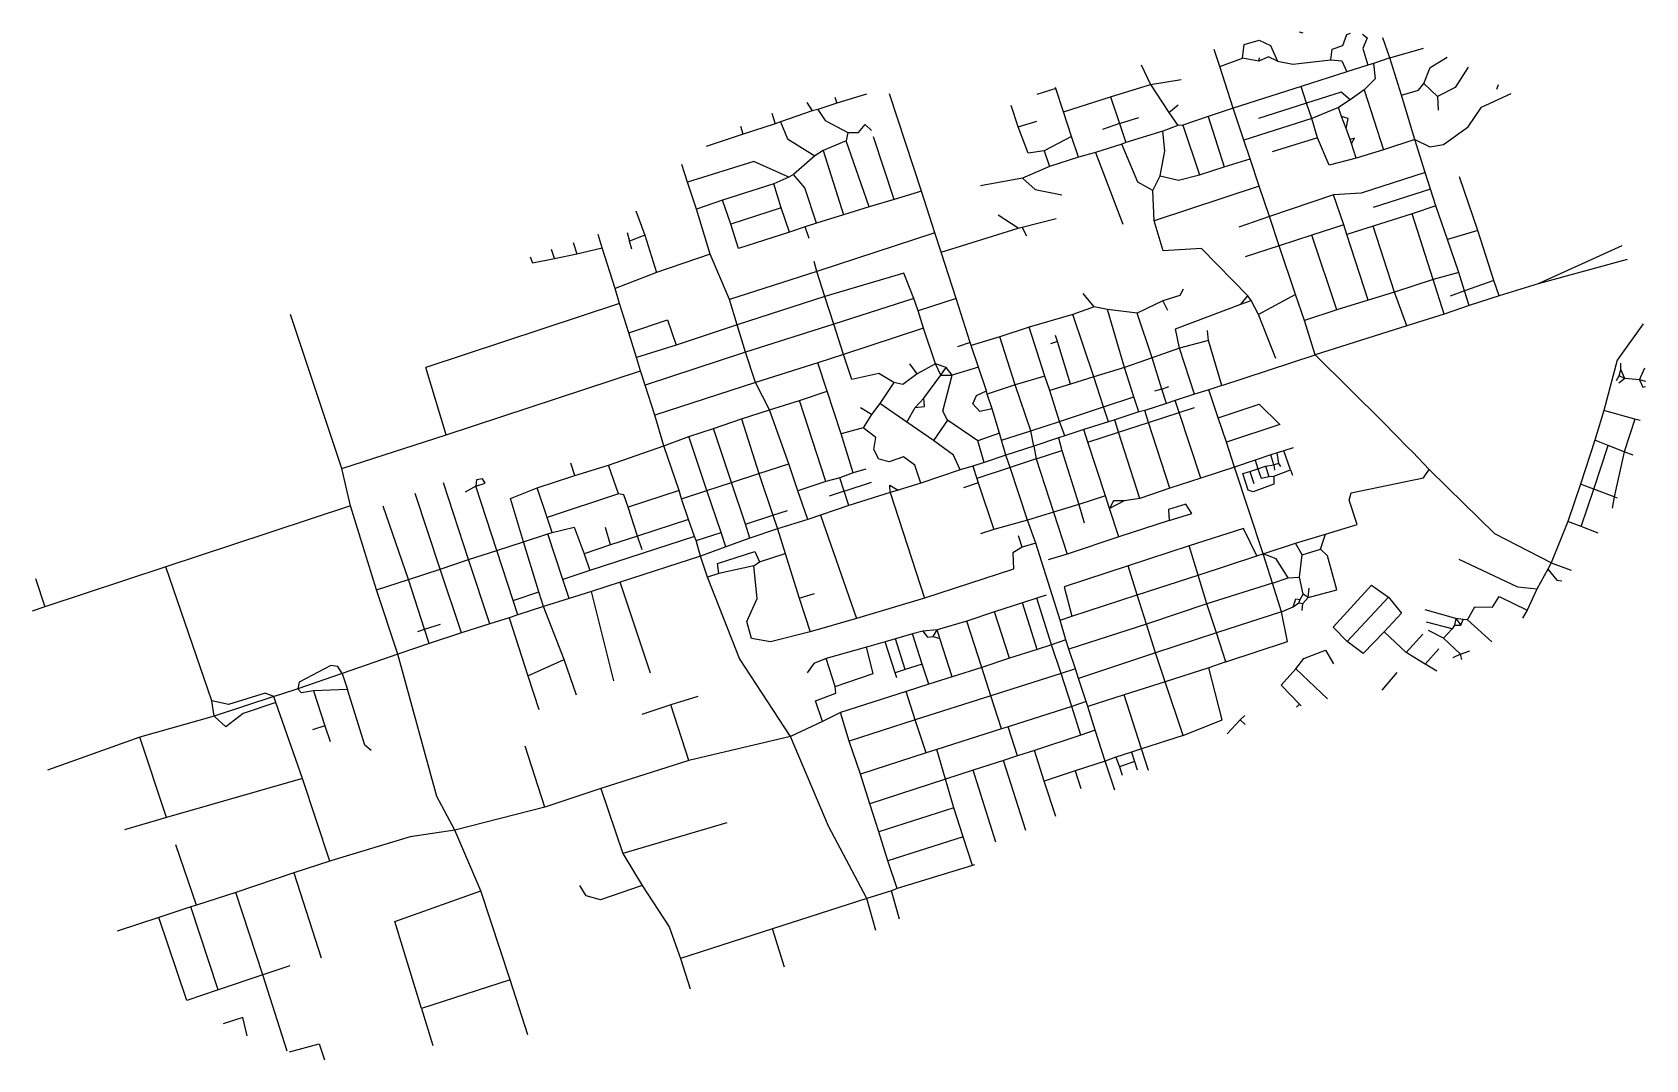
# Model space of a CAD drawing. Header units: metres. Extents: x 617703 to 622838, y 4829538 to 4832807.
import ezdxf

# ---------------------------------------------------------------- set-up
doc = ezdxf.new("R2010")
doc.units = ezdxf.units.M

msp = doc.modelspace()

# ---------------------------------------------------------------- linework, layer by layer
at = {"layer": 'ROADS'}
for points in [[(621748, 4832804.6), (621736.3, 4832807.3)], [(621554, 4832724.6), (621559.7, 4832768), (621607.6, 4832782.7), (621643.7, 4832765.2), (621665.6, 4832715.5)], [(621835.6, 4832720.1), (621839.8, 4832753.5), (621873.7, 4832765.5), (621886.4, 4832799.8), (621897.7, 4832804.3)], [(621936.8, 4832800.9), (621950.7, 4832789.5), (621936.9, 4832755.2), (621953.1, 4832702.3)], [(622022.9, 4832725.5), (622001.6, 4832790)], [(622022.9, 4832725.5), (622130.7, 4832756.9)], [(621482.4, 4832698.3), (621464.6, 4832752.8)], [(621482.4, 4832698.3), (621554, 4832724.6)], [(621606.6, 4832715.9), (621554, 4832724.6)], [(621665.6, 4832715.5), (621637.3, 4832729.4), (621606.6, 4832715.9)], [(621606.6, 4832715.9), (621609, 4832725.7)], [(621665.6, 4832715.5), (621714.7, 4832705.8), (621835.6, 4832720.1)], [(621835.6, 4832720.1), (621870.2, 4832716.4), (621886.7, 4832681.3)], [(621971.6, 4832708.2), (621976.2, 4832659.2), (621941.8, 4832624.2)], [(621971.6, 4832708.2), (621953.1, 4832702.3)], [(622022.9, 4832725.5), (621971.6, 4832708.2)], [(622060, 4832606.8), (622022.9, 4832725.5)], [(622131.2, 4832644.5), (622151.5, 4832695.4), (622205.9, 4832727.9)], [(621232.5, 4832703.8), (621261.5, 4832641.2)], [(621261.5, 4832641.2), (621359.1, 4832656.6)], [(621524.5, 4832565.6), (621482.4, 4832698.3)], [(621886.7, 4832681.3), (621741.7, 4832634.5)], [(621953.1, 4832702.3), (621886.7, 4832681.3)], [(622272.8, 4832696.3), (622231.2, 4832632), (622174.9, 4832603.3)], [(620358.1, 4832610.4), (620263.4, 4832581.6)], [(620532.6, 4832302.2), (620430.9, 4832611.6)], [(620960.1, 4832628.5), (620900.5, 4832608.9)], [(620960.1, 4832628.5), (620959.2, 4832631.3)], [(620984.8, 4832553.9), (620960.1, 4832628.5)], [(621134, 4832601.5), (621261.5, 4832641.2)], [(621261.5, 4832641.2), (621320.4, 4832552.4)], [(621741.7, 4832634.5), (621524.5, 4832565.6)], [(621758.3, 4832581.8), (621741.7, 4832634.5)], [(621897.5, 4832592.3), (621868.8, 4832616.3), (621758.3, 4832581.8)], [(621941.8, 4832624.2), (621897.5, 4832592.3)], [(621941.8, 4832624.2), (622003.4, 4832433.5)], [(622060, 4832606.8), (622114.5, 4832623.2), (622131.2, 4832644.5)], [(622103.1, 4832465.7), (622060, 4832606.8)], [(622103.1, 4832465.7), (622151, 4832442.9), (622193.7, 4832450), (622272.6, 4832506.1), (622314.8, 4832568.5), (622409.8, 4832612.2)], [(622131.2, 4832644.5), (622174.9, 4832603.3)], [(622174.9, 4832603.3), (622177, 4832559.4)], [(622367.7, 4832640.3), (622362.9, 4832625.7)], [(620184.7, 4832557.4), (620084.8, 4832522.1)], [(620168.6, 4832583.7), (620184.7, 4832557.4)], [(620203.3, 4832561.8), (620184.7, 4832557.4)], [(620263.4, 4832581.6), (620203.3, 4832561.8)], [(620203.3, 4832561.8), (620226.3, 4832526.7), (620299.1, 4832488.5)], [(620257.7, 4832600.9), (620263.4, 4832581.6)], [(620841.1, 4832506.2), (620818.4, 4832574.6)], [(620984.8, 4832553.9), (621134, 4832601.5)], [(621010.2, 4832475.3), (620984.8, 4832553.9)], [(621134, 4832601.5), (621163.1, 4832516.5)], [(621320.4, 4832552.4), (621349.9, 4832576.4)], [(621320.4, 4832552.4), (621348.5, 4832510.4)], [(621524.5, 4832565.6), (621445.5, 4832539.6)], [(621558.6, 4832464.2), (621524.5, 4832565.6)], [(621758.3, 4832581.8), (621605.3, 4832532.5)], [(621774.7, 4832532.6), (621758.3, 4832581.8)], [(621860.3, 4832567.5), (621774.7, 4832532.6)], [(621897.5, 4832592.3), (621860.3, 4832567.5)], [(621869.9, 4832538.9), (621860.3, 4832567.5)], [(619965.1, 4832482.9), (619957.6, 4832507.6)], [(620067.1, 4832516.3), (619965.1, 4832482.9)], [(620056.8, 4832550), (620067.1, 4832516.3)], [(620084.8, 4832522.1), (620067.1, 4832516.3)], [(620084.8, 4832522.1), (620106.2, 4832468.4), (620193.2, 4832414.6)], [(620299.1, 4832488.5), (620333, 4832488.2), (620353.7, 4832513.4), (620373.9, 4832495.1)], [(620841.1, 4832506.2), (620900.4, 4832524.8)], [(620923.4, 4832430.4), (620872.9, 4832422.8), (620841.1, 4832506.2)], [(621163.1, 4832516.5), (621108.9, 4832497.6)], [(621163.1, 4832516.5), (621224.4, 4832536.6)], [(621163.1, 4832516.5), (621183.1, 4832456.9)], [(621348.5, 4832510.4), (621300.6, 4832492.5)], [(621364.7, 4832512.2), (621348.5, 4832510.4)], [(621445.5, 4832539.6), (621364.7, 4832512.2)], [(621364.7, 4832512.2), (621418, 4832353.6)], [(621445.5, 4832539.6), (621496.1, 4832379)], [(621774.7, 4832532.6), (621558.6, 4832464.2)], [(621793.5, 4832471.9), (621774.7, 4832532.6)], [(621884.2, 4832501.3), (621890.8, 4832533), (621869.9, 4832538.9)], [(621884.2, 4832501.3), (621869.9, 4832538.9)], [(621897.6, 4832466.1), (621884.2, 4832501.3)], [(619965.1, 4832482.9), (619847.5, 4832443.9)], [(620293.3, 4832462.2), (620219.6, 4832431.1)], [(620299.1, 4832488.5), (620293.3, 4832462.2)], [(620366.6, 4832252.1), (620293.3, 4832462.2)], [(620445.6, 4832275.5), (620380.1, 4832475)], [(621010.2, 4832475.3), (620923.4, 4832430.4)], [(621032.6, 4832409.5), (621010.2, 4832475.3)], [(621170, 4832451.2), (621087, 4832425.2)], [(621183.1, 4832456.9), (621170, 4832451.2)], [(621269.1, 4832303.6), (621221.8, 4832330.3), (621170, 4832451.2)], [(621300.6, 4832492.5), (621183.1, 4832456.9)], [(621292.2, 4832350.9), (621306.9, 4832429.6), (621300.6, 4832492.5)], [(621579, 4832405), (621558.6, 4832464.2)], [(621793.5, 4832471.9), (621648.9, 4832426.8)], [(621916.1, 4832407), (621829.8, 4832384.1), (621793.5, 4832471.9)], [(621901.5, 4832453.6), (621910.5, 4832470.1), (621897.6, 4832466.1)], [(621901.5, 4832453.6), (621897.6, 4832466.1)], [(621916.1, 4832407), (621901.5, 4832453.6)], [(622103.1, 4832465.7), (622003.4, 4832433.5)], [(622135.6, 4832360.6), (622103.1, 4832465.7)], [(620193.2, 4832414.6), (620126, 4832354.9)], [(620219.6, 4832431.1), (620193.2, 4832414.6)], [(620219.6, 4832431.1), (620284.6, 4832226.7)], [(620923.4, 4832430.4), (620940.7, 4832380)], [(621032.6, 4832409.5), (620940.7, 4832380)], [(621087, 4832425.2), (621032.6, 4832409.5)], [(621087, 4832425.2), (621173.5, 4832196.8)], [(621496.1, 4832379), (621579, 4832405)], [(621607.9, 4832317.1), (621579, 4832405)], [(622003.4, 4832433.5), (621916.1, 4832407)], [(619788.6, 4832330.2), (619770.2, 4832386.9)], [(620111.2, 4832346.6), (619999, 4832395.8), (619788.6, 4832330.2)], [(620111.2, 4832346.6), (620063.2, 4832325.3)], [(620126, 4832354.9), (620111.2, 4832346.6)], [(620198.6, 4832200.2), (620161.9, 4832312.4), (620126, 4832354.9)], [(620940.7, 4832380), (620854.8, 4832343.5)], [(621269.1, 4832303.6), (621292.2, 4832350.9)], [(621292.2, 4832350.9), (621351.1, 4832336.9), (621418, 4832353.6)], [(621418, 4832353.6), (621496.1, 4832379)], [(622135.6, 4832360.6), (621932.4, 4832295.4), (621844.5, 4832290.3)], [(622152.8, 4832308.4), (622135.6, 4832360.6)], [(622303.6, 4832176.7), (622244.6, 4832347.5)], [(619817, 4832244.9), (619788.6, 4832330.2)], [(620063.2, 4832325.3), (619899.8, 4832273.4)], [(620086.5, 4832248.7), (620063.2, 4832325.3)], [(620532.6, 4832302.2), (620445.6, 4832275.5)], [(620575.2, 4832168.6), (620532.6, 4832302.2)], [(620854.8, 4832343.5), (620720.9, 4832318.2)], [(620854.8, 4832343.5), (620894.2, 4832307), (620979.4, 4832290.4)], [(621273.9, 4832207), (621269.1, 4832303.6)], [(621607.9, 4832317.1), (621273.9, 4832207)], [(621640.1, 4832220.6), (621607.9, 4832317.1)], [(622152.8, 4832308.4), (621970.6, 4832249.6)], [(622170.2, 4832254.7), (622152.8, 4832308.4)], [(619899.8, 4832273.4), (619817, 4832244.9)], [(619860.9, 4832101.4), (619817, 4832244.9)], [(619926.6, 4832196.7), (619899.8, 4832273.4)], [(620086.5, 4832248.7), (619926.6, 4832196.7)], [(620112.8, 4832171), (620086.5, 4832248.7)], [(620366.6, 4832252.1), (620284.6, 4832226.7)], [(620445.6, 4832275.5), (620366.6, 4832252.1)], [(621844.5, 4832290.3), (621640.1, 4832220.6)], [(621876.5, 4832194.4), (621844.5, 4832290.3)], [(622170.2, 4832254.7), (622094.2, 4832229.9)], [(622207.2, 4832147.9), (622170.2, 4832254.7)], [(619624, 4832239.2), (619652.1, 4832161.5)], [(620112.8, 4832171), (619950.5, 4832119), (619926.6, 4832196.7)], [(620198.6, 4832200.2), (620162.9, 4832187.8)], [(620284.6, 4832226.7), (620198.6, 4832200.2)], [(620840.2, 4832183.7), (620777.1, 4832225.5)], [(620853.5, 4832187.4), (620961.6, 4832214.7)], [(621571.5, 4831968.9), (621424.1, 4832119.1), (621301.9, 4832111.5), (621273.9, 4832207)], [(621640.1, 4832220.6), (621542.7, 4832186.9)], [(621671.2, 4832127.2), (621640.1, 4832220.6)], [(621876.5, 4832194.4), (621775.6, 4832162.1)], [(621886.8, 4832164.1), (621876.5, 4832194.4)], [(622094.2, 4832229.9), (621970.2, 4832190.1)], [(622161, 4832020.1), (622094.2, 4832229.9)], [(619517.2, 4832121.7), (619504, 4832164.1)], [(619596.1, 4832169.9), (619604.3, 4832142.9)], [(619652.1, 4832161.5), (619604.3, 4832142.9)], [(619611.7, 4832117.4), (619604.3, 4832142.9)], [(619652.1, 4832161.5), (619689.9, 4832043)], [(620162.9, 4832187.8), (620112.8, 4832171)], [(620175.5, 4832151), (620162.9, 4832187.8)], [(620575.2, 4832168.6), (620200.1, 4832046.5)], [(620595.3, 4832107.5), (620575.2, 4832168.6)], [(620595.3, 4832107.5), (620840.2, 4832183.7)], [(620840.2, 4832183.7), (620853.5, 4832187.4)], [(620867.7, 4832158.7), (620853.5, 4832187.4)], [(621775.6, 4832162.1), (621671.2, 4832127.2)], [(621854.2, 4831923.5), (621775.6, 4832162.1)], [(621970.2, 4832190.1), (621886.8, 4832164.1)], [(621954.4, 4831954.8), (621886.8, 4832164.1)], [(622038.4, 4831980.3), (621970.2, 4832190.1)], [(622303.6, 4832176.7), (622207.2, 4832147.9)], [(622243.1, 4832043), (622207.2, 4832147.9)], [(622354.8, 4832017.2), (622303.6, 4832176.7)], [(619288.1, 4832093.2), (619295, 4832074.1), (619365.3, 4832087.1)], [(619365.3, 4832087.1), (619355.9, 4832116.2)], [(619365.3, 4832087.1), (619436.4, 4832102.4)], [(619424.4, 4832138.7), (619436.4, 4832102.4)], [(619436.4, 4832102.4), (619517.2, 4832121.7)], [(619557.9, 4831991.5), (619517.2, 4832121.7)], [(619860.9, 4832101.4), (619689.9, 4832043)], [(619922.5, 4831956.7), (619860.9, 4832101.4)], [(620643.2, 4831959.9), (620595.3, 4832107.5)], [(621671.2, 4832127.2), (621562.7, 4832092.4)], [(621722.8, 4831973.2), (621671.2, 4832127.2)], [(622761.9, 4832128.1), (622495.8, 4832007.1)], [(619689.9, 4832043), (619557.9, 4831991.5)], [(620200.1, 4832046.5), (619922.5, 4831956.7)], [(620200.1, 4832046.5), (620191.3, 4832077.9)], [(620224.9, 4831966.6), (620200.1, 4832046.5)], [(620508.1, 4831959.9), (620476.7, 4832040.6), (620224.9, 4831966.6)], [(622243.1, 4832043), (622161, 4832020.1)], [(622261, 4831984.6), (622243.1, 4832043)], [(622778.6, 4832083.8), (622495.8, 4832007.1)], [(619572, 4831943.8), (619557.9, 4831991.5)], [(621365.6, 4831990.2), (621355, 4831969.7), (621301.2, 4831952.8)], [(622161, 4832020.1), (622038.4, 4831980.3)], [(622196.2, 4831910.7), (622161, 4832020.1)], [(622354.8, 4832017.2), (622261, 4831984.6)], [(622370.8, 4831968.3), (622354.8, 4832017.2)], [(622495.8, 4832007.1), (622370.8, 4831968.3)], [(619572, 4831943.8), (618956.2, 4831740.9)], [(619601.2, 4831850.9), (619572, 4831943.8)], [(619946.1, 4831876.4), (619922.5, 4831956.7)], [(620224.9, 4831966.6), (619946.1, 4831876.4)], [(620254, 4831878), (620224.9, 4831966.6)], [(620508.1, 4831959.9), (620254, 4831878)], [(620522.5, 4831920.8), (620508.1, 4831959.9)], [(620643.2, 4831959.9), (620522.5, 4831920.8)], [(620687.8, 4831819.9), (620643.2, 4831959.9)], [(621083, 4831934), (621047.4, 4831976.3)], [(621301.2, 4831952.8), (621219.6, 4831913)], [(621301.2, 4831952.8), (621315.8, 4831923)], [(621354.2, 4831801.7), (621340.9, 4831864), (621549.7, 4831942.5)], [(621549.7, 4831942.5), (621571.5, 4831968.9)], [(621549.7, 4831942.5), (621582.3, 4831953.6)], [(621582.3, 4831953.6), (621571.5, 4831968.9)], [(621605.4, 4831909.5), (621582.3, 4831953.6)], [(621722.8, 4831973.2), (621605.4, 4831909.5)], [(621752.2, 4831889.6), (621722.8, 4831973.2)], [(621954.4, 4831954.8), (621854.2, 4831923.5)], [(622038.4, 4831980.3), (621954.4, 4831954.8)], [(622077.1, 4831873.5), (622038.4, 4831980.3)], [(622275.5, 4831937.6), (622196.2, 4831910.7)], [(622261, 4831984.6), (622215.4, 4831968)], [(622275.5, 4831937.6), (622261, 4831984.6)], [(622370.8, 4831968.3), (622275.5, 4831937.6)], [(618688.7, 4831418.7), (618525.1, 4831909)], [(619601.2, 4831850.9), (619724.7, 4831891.9), (619752.6, 4831811.7)], [(620539.7, 4831865.6), (620522.5, 4831920.8)], [(621014.3, 4831908.8), (620875.3, 4831868.8)], [(621083, 4831934), (621014.3, 4831908.8)], [(621081.4, 4831711), (621014.3, 4831908.8)], [(621125, 4831925.3), (621083, 4831934)], [(621219.6, 4831913), (621125, 4831925.3)], [(621178.7, 4831740.3), (621125, 4831925.3)], [(621267, 4831771.2), (621219.6, 4831913)], [(621660.4, 4831769), (621605.4, 4831909.5)], [(621854.2, 4831923.5), (621752.2, 4831889.6)], [(621786, 4831780.8), (621752.2, 4831889.6)], [(622196.2, 4831910.7), (622077.1, 4831873.5)], [(619626.3, 4831772.4), (619601.2, 4831850.9)], [(619946.1, 4831876.4), (619752.6, 4831811.7)], [(619973.2, 4831789.7), (619946.1, 4831876.4)], [(620254, 4831878), (619973.2, 4831789.7)], [(620284.9, 4831782), (620254, 4831878)], [(620539.7, 4831865.6), (620284.9, 4831782)], [(620577.2, 4831752.1), (620539.7, 4831865.6)], [(620782.7, 4831838.6), (620691.2, 4831810)], [(620875.3, 4831868.8), (620782.7, 4831838.6)], [(620831.6, 4831685.5), (620782.7, 4831838.6)], [(620925.8, 4831713.2), (620875.3, 4831868.8)], [(620965.6, 4831823.5), (620959.1, 4831842.8)], [(621446.8, 4831826.6), (621443.2, 4831857.9)], [(622077.1, 4831873.5), (621786, 4831780.8)], [(622829, 4831879.9), (622747.2, 4831763.7), (622704.6, 4831603.7)], [(619752.6, 4831811.7), (619626.3, 4831772.4)], [(619973.2, 4831789.7), (619653.8, 4831684.8)], [(620005.3, 4831692.6), (619973.2, 4831789.7)], [(620284.9, 4831782), (620202.7, 4831755.3)], [(620444.7, 4831692.5), (620397.7, 4831721.7), (620311.3, 4831702.8), (620284.9, 4831782)], [(620687.8, 4831819.9), (620647.5, 4831806.4)], [(620691.2, 4831810), (620687.8, 4831819.9)], [(620714.4, 4831741.4), (620691.2, 4831810)], [(620965.6, 4831823.5), (620943.1, 4831815.9)], [(621006.9, 4831687.8), (620965.6, 4831823.5)], [(621354.2, 4831801.7), (621267, 4831771.2)], [(621446.8, 4831826.6), (621354.2, 4831801.7)], [(621402.1, 4831655.9), (621354.2, 4831801.7)], [(621488.6, 4831682.9), (621446.8, 4831826.6)], [(621488.6, 4831682.9), (621786, 4831780.8)], [(622003.7, 4831565.2), (621786, 4831780.8)], [(619020.8, 4831526), (618956.2, 4831740.9)], [(619020.8, 4831526), (619638.4, 4831730.3)], [(619638.4, 4831730.3), (619626.3, 4831772.4)], [(619653.8, 4831684.8), (619638.4, 4831730.3)], [(620202.7, 4831755.3), (620005.3, 4831692.6)], [(620232.7, 4831665.5), (620202.7, 4831755.3)], [(620519.4, 4831720), (620495.8, 4831752.3)], [(620577.2, 4831752.1), (620519.4, 4831720)], [(620594.6, 4831716.4), (620577.2, 4831752.1)], [(620611.8, 4831740.8), (620577.2, 4831752.1)], [(620594.6, 4831716.4), (620611.8, 4831740.8)], [(620631, 4831716), (620611.8, 4831740.8)], [(620714.4, 4831741.4), (620631, 4831716)], [(620739.4, 4831665.8), (620714.4, 4831741.4)], [(621178.7, 4831740.3), (621081.4, 4831711)], [(621267, 4831771.2), (621178.7, 4831740.3)], [(621209, 4831646.9), (621178.7, 4831740.3)], [(621297.5, 4831671.9), (621267, 4831771.2)], [(622753.6, 4831714.5), (622758.2, 4831734)], [(622758.2, 4831734), (622758.3, 4831754.4)], [(622771.2, 4831705.2), (622758.2, 4831734)], [(622817.5, 4831701.6), (622834.4, 4831739.9)], [(619684.1, 4831588.8), (619653.8, 4831684.8)], [(620005.3, 4831692.6), (619684.1, 4831588.8)], [(620049.7, 4831605.8), (620005.3, 4831692.6)], [(620444.7, 4831692.5), (620400.8, 4831626.4)], [(620519.4, 4831720), (620474, 4831686.9), (620444.7, 4831692.5)], [(620540.8, 4831642.7), (620594.6, 4831716.4)], [(620594.6, 4831716.4), (620631, 4831716)], [(620615.6, 4831572.6), (620600.6, 4831602), (620631, 4831716)], [(620831.6, 4831685.5), (620742.2, 4831655.9)], [(620925.8, 4831713.2), (620831.6, 4831685.5)], [(620881.4, 4831538.5), (620831.6, 4831685.5)], [(620941.4, 4831667.5), (620925.8, 4831713.2)], [(621006.9, 4831687.8), (620941.4, 4831667.5)], [(621081.4, 4831711), (621006.9, 4831687.8)], [(621112.2, 4831615.4), (621081.4, 4831711)], [(621297.5, 4831671.9), (621320.4, 4831679.7)], [(621488.6, 4831682.9), (621447.5, 4831669.7)], [(622745, 4831699.1), (622753.6, 4831714.5)], [(622771.2, 4831705.2), (622752.4, 4831690.8)], [(622771.2, 4831705.2), (622753.6, 4831714.5)], [(622817.5, 4831701.6), (622771.2, 4831705.2)], [(622817.5, 4831701.6), (622828.1, 4831677.9), (622836.4, 4831679.7)], [(622837.7, 4831695.7), (622817.5, 4831701.6)], [(620049.7, 4831605.8), (620144.5, 4831635.6)], [(620144.5, 4831635.6), (620232.7, 4831665.5)], [(620228.9, 4831377.3), (620144.5, 4831635.6)], [(620277.7, 4831529.8), (620232.7, 4831665.5)], [(620400.8, 4831626.4), (620374.4, 4831590.5)], [(620486.2, 4831566.9), (620400.8, 4831626.4)], [(620513.2, 4831613), (620542.6, 4831616), (620540.8, 4831642.7)], [(620513.2, 4831613), (620540.8, 4831642.7)], [(620757.8, 4831608.6), (620718.5, 4831600.2), (620696.5, 4831625.1), (620707.7, 4831651.4), (620739.4, 4831665.8)], [(620742.2, 4831655.9), (620739.4, 4831665.8)], [(620757.8, 4831608.6), (620742.2, 4831655.9)], [(620972.5, 4831568.4), (620941.4, 4831667.5)], [(621112.2, 4831615.4), (621209, 4831646.9)], [(621224.6, 4831599.1), (621209, 4831646.9)], [(621297.5, 4831671.9), (621274.9, 4831665)], [(621312.3, 4831626), (621297.5, 4831671.9)], [(621340.6, 4831635), (621312.3, 4831626)], [(621402.1, 4831655.9), (621340.6, 4831635)], [(621353, 4831597.3), (621340.6, 4831635)], [(621447.5, 4831669.7), (621402.1, 4831655.9)], [(621477.4, 4831580.7), (621447.5, 4831669.7)], [(619713.6, 4831491.6), (619684.1, 4831588.8)], [(619870.6, 4831546.8), (619959.9, 4831577.6)], [(619959.9, 4831577.6), (620049.7, 4831605.8)], [(619959.9, 4831577.6), (620015.4, 4831402.7)], [(620111.3, 4831433.5), (620049.7, 4831605.8)], [(620374.4, 4831590.5), (620338.9, 4831612.5)], [(620374.4, 4831590.5), (620347.7, 4831548.7)], [(620486.2, 4831566.9), (620513.2, 4831613)], [(620780.9, 4831531.3), (620757.8, 4831608.6)], [(620972.5, 4831568.4), (621112.2, 4831615.4)], [(621127.7, 4831567.3), (621112.2, 4831615.4)], [(621224.6, 4831599.1), (621148, 4831573.7)], [(621243.3, 4831603.6), (621224.6, 4831599.1)], [(621312.3, 4831626), (621243.3, 4831603.6)], [(621255.6, 4831565.7), (621243.3, 4831603.6)], [(621255.6, 4831565.7), (621353, 4831597.3)], [(621353, 4831597.3), (621401.9, 4831612.9)], [(621421.9, 4831388.6), (621353, 4831597.3)], [(621477.4, 4831580.7), (621607.6, 4831623.3), (621672.8, 4831558.9), (621503.5, 4831502.8)], [(621503.5, 4831502.8), (621477.4, 4831580.7)], [(622704.6, 4831603.7), (622675.9, 4831508.9)], [(622802.9, 4831575.6), (622704.6, 4831603.7)], [(622802.9, 4831575.6), (622769, 4831471.9)], [(622819.8, 4831571.6), (622802.9, 4831575.6)], [(618688.7, 4831418.7), (619020.8, 4831526)], [(619792.4, 4831521.3), (619870.6, 4831546.8)], [(619928.7, 4831374.1), (619870.6, 4831546.8)], [(620347.7, 4831548.7), (620277.7, 4831529.8)], [(620315.3, 4831405.4), (620277.7, 4831529.8)], [(620531.2, 4831372.6), (620512.2, 4831429.3), (620476.1, 4831455.7), (620430.4, 4831439.9), (620397.5, 4831448.9), (620381.4, 4831479.1), (620387.2, 4831517.9), (620347.7, 4831548.7)], [(620571.1, 4831507.7), (620486.2, 4831566.9)], [(620615.6, 4831572.6), (620571.1, 4831507.7)], [(620712, 4831507.1), (620615.6, 4831572.6)], [(620780.9, 4831531.3), (620712, 4831507.1)], [(620787.6, 4831508.8), (620780.9, 4831531.3)], [(620787.6, 4831508.8), (620881.4, 4831538.5)], [(620881.4, 4831538.5), (620972.5, 4831568.4)], [(620890.7, 4831490.4), (620881.4, 4831538.5)], [(620988.7, 4831523.2), (620972.5, 4831568.4)], [(621049.7, 4831542.9), (620988.7, 4831523.2)], [(621127.7, 4831567.3), (621049.7, 4831542.9)], [(621062.7, 4831503.3), (621049.7, 4831542.9)], [(621062.7, 4831503.3), (621160.3, 4831534.5)], [(621148, 4831573.7), (621127.7, 4831567.3)], [(621160.3, 4831534.5), (621148, 4831573.7)], [(621160.3, 4831534.5), (621255.6, 4831565.7)], [(621228.2, 4831324), (621160.3, 4831534.5)], [(621323.7, 4831356.4), (621255.6, 4831565.7)], [(622043, 4831523.6), (622003.7, 4831565.2)], [(619536.7, 4831429.8), (619713.6, 4831491.6)], [(619713.6, 4831491.6), (619792.4, 4831521.3)], [(619761.4, 4831349.5), (619713.6, 4831491.6)], [(619850.2, 4831348.7), (619792.4, 4831521.3)], [(620656.1, 4831415), (620634.7, 4831461.2), (620571.1, 4831507.7)], [(620732.9, 4831438.1), (620712, 4831507.1)], [(620801.7, 4831461.4), (620787.6, 4831508.8)], [(620890.7, 4831490.4), (620801.7, 4831461.4)], [(620968.5, 4831516.9), (620890.7, 4831490.4)], [(620890.7, 4831490.4), (620897.8, 4831449.4)], [(620897.8, 4831449.4), (620979.9, 4831475.9)], [(620988.7, 4831523.2), (620968.5, 4831516.9)], [(620968.5, 4831516.9), (620979.9, 4831475.9)], [(620979.9, 4831475.9), (621033.5, 4831304.6)], [(621118.4, 4831332.2), (621062.7, 4831503.3)], [(621529.2, 4831423.5), (621503.5, 4831502.8)], [(621685.7, 4831475.7), (621664.4, 4831468.7)], [(621716, 4831485.3), (621685.7, 4831475.7)], [(621707.5, 4831414.8), (621685.7, 4831475.7)], [(622078.6, 4831487.7), (622043, 4831523.6)], [(622096.1, 4831470.6), (622078.6, 4831487.7)], [(622675.9, 4831508.9), (622629.7, 4831369)], [(622672.4, 4831353), (622718.6, 4831492)], [(622718.6, 4831492), (622675.9, 4831508.9)], [(622769, 4831471.9), (622718.6, 4831492)], [(619429.9, 4831397.2), (619416.9, 4831436.5)], [(619429.9, 4831397.2), (619536.7, 4831429.8)], [(619568.5, 4831338), (619536.7, 4831429.8)], [(620015.4, 4831402.7), (620111.3, 4831433.5)], [(620139.4, 4831347.8), (620111.3, 4831433.5)], [(620696, 4831426.4), (620656.1, 4831415)], [(620732.9, 4831438.1), (620696, 4831426.4)], [(620696, 4831426.4), (620709, 4831387.3)], [(620814.7, 4831422.4), (620709, 4831387.3)], [(620801.7, 4831461.4), (620732.9, 4831438.1)], [(620814.7, 4831422.4), (620801.7, 4831461.4)], [(620897.8, 4831449.4), (620814.7, 4831422.4)], [(620870.3, 4831255.1), (620814.7, 4831422.4)], [(620897.8, 4831449.4), (620953.2, 4831279.8)], [(621529.2, 4831423.5), (621421.9, 4831388.6)], [(621594.7, 4831445.8), (621529.2, 4831423.5)], [(621620.5, 4831147.5), (621529.2, 4831423.5)], [(621644.8, 4831462.3), (621594.7, 4831445.8)], [(621594.7, 4831445.8), (621602.9, 4831418)], [(621602.9, 4831418), (621627.7, 4831426)], [(621627.7, 4831426), (621653.9, 4831431.1)], [(621627.7, 4831426), (621638.7, 4831393.3)], [(621664.4, 4831468.7), (621644.8, 4831462.3)], [(621653.9, 4831431.1), (621644.8, 4831462.3)], [(621670, 4831434.5), (621653.9, 4831431.1)], [(621653.9, 4831431.1), (621656.6, 4831413.5)], [(621670, 4831434.5), (621664.4, 4831468.7)], [(621676, 4831425.6), (621670, 4831434.5)], [(622148.2, 4831415.5), (622096.1, 4831470.6)], [(622769, 4831471.9), (622737.3, 4831328.8)], [(622797.7, 4831461.2), (622769, 4831471.9)], [(618716.5, 4831300), (618688.7, 4831418.7)], [(619091.2, 4831129.1), (619011.7, 4831373)], [(619114.6, 4831362.6), (619144, 4831372.6), (619135.6, 4831386.7), (619117.2, 4831383.4), (619114.6, 4831362.6)], [(619310.3, 4831357.2), (619429.9, 4831397.2)], [(619850.2, 4831348.7), (619928.7, 4831374.1)], [(619928.7, 4831374.1), (620015.4, 4831402.7)], [(619972.5, 4831241.7), (619928.7, 4831374.1)], [(620015.4, 4831402.7), (620060.2, 4831270.3)], [(620228.9, 4831377.3), (620139.4, 4831347.8)], [(620273.4, 4831389.3), (620228.9, 4831377.3)], [(620315.3, 4831405.4), (620273.4, 4831389.3)], [(620287.1, 4831347.3), (620273.4, 4831389.3)], [(620287.1, 4831347.3), (620373.8, 4831375.6)], [(620355.9, 4831416.6), (620315.3, 4831405.4)], [(620531.2, 4831372.6), (620459.2, 4831350.6)], [(620656.1, 4831415), (620531.2, 4831372.6)], [(620713.7, 4831373.3), (620666.8, 4831357.9)], [(620709, 4831387.3), (620713.7, 4831373.3)], [(620713.7, 4831373.3), (620763, 4831224.6)], [(621421.9, 4831388.6), (621323.7, 4831356.4)], [(621654, 4831394.5), (621654.1, 4831369.3), (621588.2, 4831344.7), (621572.5, 4831349.7), (621555.6, 4831402.7), (621578.2, 4831410)], [(621578.2, 4831410), (621602.9, 4831418)], [(621578.2, 4831410), (621590.8, 4831370.9)], [(621602.9, 4831418), (621614.1, 4831388.5), (621638.7, 4831393.3)], [(621638.7, 4831393.3), (621654, 4831394.5)], [(621654, 4831394.5), (621707.5, 4831414.8)], [(621707.5, 4831414.8), (621713.5, 4831398.2)], [(621893.5, 4831318.1), (621900.2, 4831342), (622130.6, 4831389.1), (622148.2, 4831415.5)], [(622207.3, 4831358.4), (622148.2, 4831415.5)], [(619001.3, 4831099.2), (618921.5, 4831339.6)], [(619114.6, 4831362.6), (619080.9, 4831343.4)], [(619182.1, 4831158.3), (619114.6, 4831362.6)], [(619266.3, 4831186), (619224.8, 4831323.7), (619310.3, 4831357.2)], [(619342, 4831262.8), (619310.3, 4831357.2)], [(619568.5, 4831338), (619342, 4831262.8)], [(619599.3, 4831296.3), (619585.3, 4831335.8), (619568.5, 4831338)], [(619761.4, 4831349.5), (619599.3, 4831296.3)], [(619769.6, 4831322.6), (619761.4, 4831349.5)], [(619769.6, 4831322.6), (619850.2, 4831348.7)], [(619792, 4831257.3), (619769.6, 4831322.6)], [(619895, 4831215.7), (619850.2, 4831348.7)], [(620171, 4831256.4), (620139.4, 4831347.8)], [(620287.1, 4831347.3), (620239.4, 4831331.2)], [(620302.2, 4831301), (620287.1, 4831347.3)], [(620433.4, 4831342.3), (620302.2, 4831301)], [(620433.4, 4831342.3), (620432.5, 4831365.7), (620459.2, 4831350.6)], [(620459.2, 4831350.6), (620433.4, 4831342.3)], [(620433.4, 4831342.3), (620542.1, 4831006.2)], [(621118.4, 4831332.2), (621033.5, 4831304.6)], [(621130.8, 4831292.2), (621118.4, 4831332.2)], [(621228.2, 4831324), (621177.6, 4831316.1)], [(621323.7, 4831356.4), (621228.2, 4831324)], [(622536.7, 4831118.8), (622357.8, 4831211.1), (622207.3, 4831358.4)], [(622629.7, 4831369), (622589.4, 4831250.2)], [(622672.4, 4831353), (622629.7, 4831369)], [(622632.4, 4831234), (622672.4, 4831353)], [(622737.3, 4831328.8), (622672.4, 4831353)], [(622737.3, 4831328.8), (622731.2, 4831292.8)], [(622747.7, 4831324.5), (622737.3, 4831328.8)], [(618716.5, 4831300), (618336.9, 4831175.6)], [(618798.3, 4831032.7), (618716.5, 4831300)], [(618900.1, 4831065.9), (618819.8, 4831299)], [(619629.6, 4831204), (619599.3, 4831296.3)], [(619972.5, 4831241.7), (620060.2, 4831270.3)], [(620060.2, 4831270.3), (620107, 4831285.1)], [(620060.2, 4831270.3), (620074.9, 4831226.7)], [(620211.5, 4831270.3), (620171, 4831256.4)], [(620302.2, 4831301), (620211.5, 4831270.3)], [(620211.5, 4831270.3), (620326.6, 4830941.5)], [(620953.2, 4831279.8), (620870.3, 4831255.1)], [(621033.5, 4831304.6), (620953.2, 4831279.8)], [(620953.2, 4831279.8), (620996.2, 4831146.9)], [(621033.5, 4831304.6), (621050.2, 4831245.9)], [(621177.6, 4831316.1), (621144, 4831316.5), (621130.8, 4831292.2)], [(621177.6, 4831316.1), (621130.8, 4831292.2)], [(621160.6, 4831201.8), (621130.8, 4831292.2)], [(621321.3, 4831253.2), (621392.9, 4831276.4), (621374.7, 4831305.1), (621318.6, 4831288.5), (621321.3, 4831253.2)], [(621819.1, 4831210.6), (621918.9, 4831240.9), (621893.5, 4831318.1)], [(619357.8, 4831215.8), (619342, 4831262.8)], [(619344.4, 4831211.3), (619357.8, 4831215.8)], [(619357.8, 4831215.8), (619427.6, 4831232.2), (619459.3, 4831147.3)], [(619543.6, 4831176.2), (619527.6, 4831231.3)], [(619792, 4831257.3), (619629.6, 4831204)], [(619811.1, 4831203), (619792, 4831257.3)], [(619815.5, 4831189.8), (619895, 4831215.7)], [(619910.5, 4831169.6), (619895, 4831215.7)], [(619987.2, 4831197), (619972.5, 4831241.7)], [(620074.9, 4831226.7), (619987.2, 4831197)], [(620171, 4831256.4), (620074.9, 4831226.7)], [(620074.9, 4831226.7), (620099, 4831148.3)], [(620763, 4831224.6), (620720.6, 4831210.8)], [(620870.3, 4831255.1), (620763, 4831224.6)], [(620896.4, 4831182), (620870.3, 4831255.1)], [(621321.3, 4831253.2), (621160.6, 4831201.8)], [(621600.1, 4831141.4), (621557.3, 4831228.2), (621384.5, 4831172.5)], [(622589.4, 4831250.2), (622536.7, 4831118.8)], [(622632.4, 4831234), (622589.4, 4831250.2)], [(622686.8, 4831213.6), (622632.4, 4831234)], [(618336.9, 4831175.6), (618128.7, 4831105.7)], [(619182.1, 4831158.3), (619266.3, 4831186)], [(619266.3, 4831186), (619344.4, 4831211.3)], [(619315.7, 4831026.2), (619266.3, 4831186)], [(619392.2, 4831066), (619344.4, 4831211.3)], [(619543.6, 4831176.2), (619459.3, 4831147.3)], [(619811.1, 4831203), (619477.2, 4831094.3)], [(619629.6, 4831204), (619543.6, 4831176.2)], [(619643.6, 4831160.3), (619629.6, 4831204)], [(619815.5, 4831189.8), (619811.1, 4831203)], [(619829.5, 4831139.9), (619815.5, 4831189.8)], [(619910.5, 4831169.6), (619829.5, 4831139.9)], [(619987.2, 4831197), (619910.5, 4831169.6)], [(620853.4, 4831168.6), (620824, 4831150.7), (620826.3, 4831098.5), (620542.1, 4831006.2)], [(620853.4, 4831168.6), (620841.3, 4831205.2)], [(620896.4, 4831182), (620853.4, 4831168.6)], [(620974.7, 4830936.5), (620896.4, 4831182)], [(621160.6, 4831201.8), (620996.2, 4831146.9)], [(621384.5, 4831172.5), (621190.5, 4831109)], [(621412.9, 4831079.8), (621384.5, 4831172.5)], [(621620.5, 4831147.5), (621723.5, 4831181.1)], [(621723.5, 4831181.1), (621819.1, 4831210.6)], [(621744.5, 4831144.4), (621723.5, 4831181.1)], [(621802.6, 4831162.4), (621819.1, 4831210.6)], [(619001.3, 4831099.2), (619091.2, 4831129.1)], [(619091.2, 4831129.1), (619182.1, 4831158.3)], [(619159.3, 4830924.4), (619091.2, 4831129.1)], [(619233.8, 4830999.2), (619182.1, 4831158.3)], [(619459.3, 4831147.3), (619477.2, 4831094.3)], [(619829.5, 4831139.9), (619574.3, 4831057.3)], [(619851.7, 4831072.9), (619829.5, 4831139.9)], [(619888.6, 4831084.9), (619884.2, 4831116.9), (620003, 4831155), (620017.6, 4831121.9)], [(619999.3, 4831109.4), (620017.6, 4831121.9)], [(620017.6, 4831121.9), (620099, 4831148.3)], [(620099, 4831148.3), (620143.8, 4831006.2)], [(620996.2, 4831146.9), (620936.2, 4831128.8)], [(621412.9, 4831079.8), (621600.1, 4831141.4)], [(621600.1, 4831141.4), (621620.5, 4831147.5)], [(621649.6, 4831054.3), (621620.5, 4831147.5)], [(621699.7, 4831071.2), (621661.6, 4831131.3), (621620.5, 4831147.5)], [(621735.5, 4831073.6), (621744.5, 4831144.4)], [(621744.5, 4831144.4), (621802.6, 4831162.4)], [(621763.6, 4831008.6), (621855.2, 4831032.6), (621825.1, 4831141.1), (621802.6, 4831162.4)], [(622491.5, 4831034.7), (622430.3, 4831041.2), (622244.3, 4831129.6)], [(622536.7, 4831118.8), (622525.9, 4831098.8)], [(622536.7, 4831118.8), (622600.1, 4831095.4)], [(617713.8, 4831068.7), (617743.7, 4830979.2)], [(618128.7, 4831105.7), (617743.7, 4830979.2)], [(618274.2, 4830679.8), (618128.7, 4831105.7)], [(618798.3, 4831032.7), (618900.1, 4831065.9)], [(618900.1, 4831065.9), (619001.3, 4831099.2)], [(618951.3, 4830907.3), (618900.1, 4831065.9)], [(619069, 4830895.8), (619001.3, 4831099.2)], [(619477.2, 4831094.3), (619392.2, 4831066)], [(619412, 4831005.4), (619392.2, 4831066)], [(619888.6, 4831084.9), (619851.7, 4831072.9)], [(620115.9, 4830566.6), (619954, 4830814.2), (619851.7, 4831072.9)], [(619999.3, 4831109.4), (619888.6, 4831084.9)], [(620179.2, 4830899.8), (620052.5, 4830867), (619992.3, 4830878.2), (619977.3, 4830931.9), (620009.7, 4831005.8), (619999.3, 4831109.4)], [(621190.5, 4831109), (620987.2, 4831042.1), (621011.4, 4830948.9)], [(621219.7, 4831017), (621190.5, 4831109)], [(621219.7, 4831017), (621412.9, 4831079.8)], [(621441.3, 4830988), (621412.9, 4831079.8)], [(621649.6, 4831054.3), (621699.7, 4831071.2)], [(621699.7, 4831071.2), (621735.5, 4831073.6)], [(621747.3, 4831018.8), (621735.5, 4831073.6)], [(622525.9, 4831098.8), (622491.5, 4831034.7)], [(622525.9, 4831098.8), (622555, 4831063.5), (622570.5, 4831061.5)], [(618866.1, 4830828.3), (618798.3, 4831032.7)], [(619233.8, 4830999.2), (619315.7, 4831026.2)], [(619330.3, 4830980.1), (619315.7, 4831026.2)], [(619483.1, 4831027.6), (619412, 4831005.4)], [(619574.3, 4831057.3), (619483.1, 4831027.6)], [(619553.5, 4830743.8), (619483.1, 4831027.6)], [(619670.6, 4830767.3), (619574.3, 4831057.3)], [(620143.8, 4831006.2), (620192.3, 4831021.4)], [(620929.6, 4831015.9), (620899.9, 4831006.6)], [(621011.4, 4830948.9), (621219.7, 4831017)], [(621248.7, 4830924), (621219.7, 4831017)], [(621649.6, 4831054.3), (621441.3, 4830988)], [(621679.1, 4830963), (621649.6, 4831054.3)], [(621737.7, 4831001.9), (621747.3, 4831018.8)], [(621763.6, 4831008.6), (621747.3, 4831018.8)], [(621763.6, 4831008.6), (621766.5, 4831038)], [(621887.8, 4830868.9), (621843.1, 4830914.3), (621965.5, 4831047.3), (622019.4, 4831009.3)], [(622270.9, 4830937.1), (622294.2, 4830979), (622350.4, 4830978), (622371.5, 4831012.2), (622460.2, 4830968.4)], [(622491.5, 4831034.7), (622460.2, 4830968.4)], [(617743.7, 4830979.2), (617703.3, 4830965.4)], [(619248.2, 4830953.1), (619233.8, 4830999.2)], [(619330.3, 4830980.1), (619248.2, 4830953.1)], [(619412, 4831005.4), (619330.3, 4830980.1)], [(619395.4, 4830811), (619330.3, 4830980.1)], [(620143.8, 4831006.2), (620179.2, 4830899.8)], [(620542.1, 4831006.2), (620326.6, 4830941.5)], [(620765.8, 4830963.2), (620676.8, 4830933.7)], [(620854, 4830991.8), (620765.8, 4830963.2)], [(620813.1, 4830815.3), (620765.8, 4830963.2)], [(620899.9, 4831006.6), (620854, 4830991.8)], [(620901.3, 4830842.6), (620854, 4830991.8)], [(620947.2, 4830858), (620899.9, 4831006.6)], [(621441.3, 4830988), (621248.7, 4830924)], [(621471.5, 4830895.7), (621441.3, 4830988)], [(621679.1, 4830963), (621471.5, 4830895.7)], [(621501, 4830803.9), (621697.3, 4830868.3), (621679.1, 4830963)], [(621679.1, 4830963), (621715.5, 4830978.9)], [(621715.5, 4830978.9), (621724.7, 4831003.9), (621737.7, 4831001.9)], [(621715.5, 4830978.9), (621733.9, 4830991.8)], [(621733.9, 4830991.8), (621737.7, 4831001.9)], [(621733.9, 4830991.8), (621747, 4830989.3)], [(621744.4, 4830967), (621747, 4830989.3)], [(621763.6, 4831008.6), (621747, 4830989.3)], [(622019.4, 4831009.3), (621887.8, 4830868.9)], [(622019.4, 4831009.3), (622061, 4830958.4), (622005.5, 4830899.7)], [(622233.5, 4830941.8), (622135.5, 4830969.6)], [(622460.2, 4830968.4), (622445.9, 4830942.6)], [(618951.3, 4830907.3), (619001.9, 4830923.6)], [(619159.3, 4830924.4), (619069, 4830895.8)], [(619221.1, 4830944.2), (619159.3, 4830924.4)], [(619248.2, 4830953.1), (619221.1, 4830944.2)], [(619221.1, 4830944.2), (619280.2, 4830759.6)], [(620326.6, 4830941.5), (620179.2, 4830899.8)], [(620676.8, 4830933.7), (620583, 4830906)], [(620724.9, 4830785.7), (620676.8, 4830933.7)], [(620974.7, 4830936.5), (621011.4, 4830948.9)], [(620992.7, 4830873.4), (620974.7, 4830936.5)], [(621248.7, 4830924), (621002.1, 4830844.3)], [(621278, 4830832.5), (621248.7, 4830924)], [(622221.2, 4830908.4), (622140.4, 4830930.1)], [(622221.2, 4830908.4), (622194.5, 4830879.3)], [(622229, 4830920.3), (622221.2, 4830908.4)], [(622233.5, 4830941.8), (622229, 4830920.3)], [(622229, 4830920.3), (622248.9, 4830920.8)], [(622233.5, 4830941.8), (622248.9, 4830920.8)], [(622257.1, 4830938.9), (622233.5, 4830941.8)], [(622248.9, 4830920.8), (622257.1, 4830938.9)], [(622270.9, 4830937.1), (622257.1, 4830938.9)], [(622348.3, 4830867.5), (622270.9, 4830937.1)], [(618966.5, 4830861.8), (618866.1, 4830828.3)], [(618930.5, 4830900.6), (618951.3, 4830907.3)], [(618966.5, 4830861.8), (618951.3, 4830907.3)], [(619069, 4830895.8), (618966.5, 4830861.8)], [(620416.9, 4830867.5), (620357.9, 4830850.4)], [(620450.1, 4830876.9), (620416.9, 4830867.5)], [(620448.7, 4830768.8), (620416.9, 4830867.5)], [(620504.3, 4830893.2), (620450.1, 4830876.9)], [(620481.5, 4830779.3), (620450.1, 4830876.9)], [(620537.6, 4830901.9), (620504.3, 4830893.2)], [(620535.4, 4830796.6), (620504.3, 4830893.2)], [(620583, 4830906), (620537.6, 4830901.9)], [(620537.6, 4830901.9), (620551.7, 4830882.2), (620569.8, 4830884)], [(620569.8, 4830884), (620583, 4830906)], [(620569.8, 4830884), (620591.8, 4830878)], [(620591.8, 4830878), (620583, 4830906)], [(620630.6, 4830755.8), (620591.8, 4830878)], [(620947.2, 4830858), (620901.3, 4830842.6)], [(620992.7, 4830873.4), (620947.2, 4830858)], [(620977.1, 4830767.2), (620947.2, 4830858)], [(621002.1, 4830844.3), (620992.7, 4830873.4)], [(621471.5, 4830895.7), (621278, 4830832.5)], [(621501, 4830803.9), (621471.5, 4830895.7)], [(622005.5, 4830899.7), (621938.1, 4830829.9), (621887.8, 4830868.9)], [(622074.8, 4830834), (622005.5, 4830899.7)], [(622074.8, 4830834), (622128.8, 4830892.4)], [(622194.5, 4830879.3), (622146.6, 4830903.6)], [(622194.5, 4830879.3), (622248.2, 4830828.2)], [(618866.1, 4830828.3), (618689.1, 4830766.6)], [(618990.5, 4830375.1), (618866.1, 4830828.3)], [(619280.2, 4830759.6), (619395.4, 4830811)], [(619435, 4830698), (619395.4, 4830811)], [(620229.8, 4830814.3), (620190.9, 4830798.6), (620169.1, 4830768.5)], [(620357.9, 4830850.4), (620229.8, 4830814.3)], [(620258.7, 4830725.7), (620229.8, 4830814.3)], [(620258.7, 4830725.7), (620379, 4830766.3), (620357.9, 4830850.4)], [(620813.1, 4830815.3), (620724.9, 4830785.7)], [(620901.3, 4830842.6), (620813.1, 4830815.3)], [(621023.1, 4830781.6), (621002.1, 4830844.3)], [(621278, 4830832.5), (621032.9, 4830751.1)], [(621308.6, 4830740.3), (621278, 4830832.5)], [(621724.2, 4830781.6), (621750.1, 4830814.6), (621818.2, 4830841.2), (621844.5, 4830797.1)], [(622135.8, 4830796.4), (622074.8, 4830834)], [(622135.8, 4830796.4), (622179.6, 4830845.2)], [(622248.2, 4830828.2), (622223.3, 4830816.1)], [(622248.2, 4830828.2), (622278.2, 4830839)], [(622252.5, 4830811.5), (622248.2, 4830828.2)], [(618689.1, 4830766.6), (618675.5, 4830789.5), (618653.9, 4830792.1), (618552.5, 4830739.4), (618548.5, 4830717.5)], [(618689.1, 4830766.6), (618548.5, 4830717.5)], [(618689.1, 4830766.6), (618706.2, 4830716.1)], [(619280.2, 4830759.6), (619315.6, 4830651.9)], [(620481.5, 4830779.3), (620448.7, 4830768.8)], [(620454, 4830752.7), (620448.7, 4830768.8)], [(620535.4, 4830796.6), (620481.5, 4830779.3)], [(620556.3, 4830732.4), (620535.4, 4830796.6)], [(620630.6, 4830755.8), (620556.3, 4830732.4)], [(620724.9, 4830785.7), (620630.6, 4830755.8)], [(620753.3, 4830695.5), (620724.9, 4830785.7)], [(620977.1, 4830767.2), (620753.3, 4830695.5)], [(621023.1, 4830781.6), (620977.1, 4830767.2)], [(621011, 4830662.1), (620977.1, 4830767.2)], [(621032.9, 4830751.1), (621023.1, 4830781.6)], [(621447.3, 4830785.1), (621308.6, 4830740.3)], [(621365.8, 4830569.5), (621489.8, 4830618.9), (621447.3, 4830785.1)], [(621501, 4830803.9), (621447.3, 4830785.1)], [(621736, 4830669.3), (621678, 4830729.3), (621724.2, 4830781.6)], [(621724.2, 4830781.6), (621825.5, 4830686.2)], [(622045.9, 4830770.4), (621998.4, 4830714)], [(622173.3, 4830774.5), (622135.8, 4830796.4)], [(618471.6, 4830693.3), (618444, 4830704), (618327.7, 4830668.5), (618274.2, 4830679.8)], [(618548.5, 4830717.5), (618493.1, 4830700.3)], [(618598.5, 4830711.6), (618559.6, 4830705), (618548.5, 4830717.5)], [(618706.2, 4830716.1), (618598.5, 4830711.6)], [(618598.5, 4830711.6), (618634.1, 4830600)], [(618782.1, 4830521.8), (618761.4, 4830538.3), (618706.2, 4830716.1)], [(620217.6, 4830613.8), (620195.9, 4830680), (620260.9, 4830704.5), (620258.7, 4830725.7)], [(620483.7, 4830709.1), (620275.7, 4830642.9)], [(620556.3, 4830732.4), (620483.7, 4830709.1)], [(620512.5, 4830618.9), (620483.7, 4830709.1)], [(621056.9, 4830677.1), (621032.9, 4830751.1)], [(621308.6, 4830740.3), (621177.8, 4830698.6)], [(621365.8, 4830569.5), (621308.6, 4830740.3)], [(618281.8, 4830631), (618274.2, 4830679.8)], [(618471.6, 4830693.3), (618281.8, 4830631)], [(618477.9, 4830674.3), (618374.2, 4830639.1), (618319.8, 4830596.6), (618281.8, 4830631)], [(618493.1, 4830700.3), (618471.6, 4830693.3)], [(618477.9, 4830674.3), (618471.6, 4830693.3)], [(618563.2, 4830432.6), (618477.9, 4830674.3)], [(619735.2, 4830666.6), (619643.4, 4830636.7)], [(619821, 4830693.8), (619735.2, 4830666.6)], [(619792.4, 4830489.6), (619735.2, 4830666.6)], [(620753.3, 4830695.5), (620512.5, 4830618.9)], [(620787.3, 4830590.8), (620753.3, 4830695.5)], [(621011, 4830662.1), (620808.5, 4830597.2)], [(621056.9, 4830677.1), (621011, 4830662.1)], [(621040.1, 4830570.7), (621011, 4830662.1)], [(621062.1, 4830661.6), (621056.9, 4830677.1)], [(621177.8, 4830698.6), (621062.1, 4830661.6)], [(621086, 4830586.6), (621062.1, 4830661.6)], [(621232.6, 4830527.3), (621177.8, 4830698.6)], [(621736, 4830669.3), (621726.4, 4830659.3)], [(621741.7, 4830664.3), (621736, 4830669.3)], [(618281.8, 4830631), (618045.2, 4830563.9)], [(618634.1, 4830600), (618595.3, 4830587.2)], [(618634.1, 4830600), (618651, 4830550)], [(620217.6, 4830613.8), (620115.9, 4830566.6)], [(620275.7, 4830642.9), (620217.6, 4830613.8)], [(620302.9, 4830551.2), (620275.7, 4830642.9)], [(620512.5, 4830618.9), (620302.9, 4830551.2)], [(620547.5, 4830513.8), (620512.5, 4830618.9)], [(621506.1, 4830574.5), (621547.2, 4830618.8)], [(621547.2, 4830618.8), (621561.4, 4830632.6)], [(621563, 4830604.2), (621547.2, 4830618.8)], [(618045.2, 4830563.9), (617751.7, 4830459.3)], [(618130.2, 4830308.5), (618045.2, 4830563.9)], [(620115.9, 4830566.6), (619792.4, 4830489.6)], [(620359.2, 4830050.5), (620237.3, 4830280.6), (620115.9, 4830566.6)], [(620338.6, 4830445.9), (620302.9, 4830551.2)], [(620787.3, 4830590.8), (620581.5, 4830524.8)], [(620808.5, 4830597.2), (620787.3, 4830590.8)], [(620838.4, 4830504.7), (620808.5, 4830597.2)], [(621040.1, 4830570.7), (620892.1, 4830521.8)], [(621086, 4830586.6), (621040.1, 4830570.7)], [(621117.9, 4830488.2), (621086, 4830586.6)], [(621365.8, 4830569.5), (621232.6, 4830527.3)], [(619334.2, 4830341.8), (619271.3, 4830535)], [(620547.5, 4830513.8), (620338.6, 4830445.9)], [(620581.5, 4830524.8), (620547.5, 4830513.8)], [(620609.8, 4830430.3), (620581.5, 4830524.8)], [(620838.4, 4830504.7), (620794, 4830490.1)], [(620892.1, 4830521.8), (620838.4, 4830504.7)], [(620923.2, 4830424.6), (620892.1, 4830521.8)], [(621151.7, 4830500.3), (621117.9, 4830488.2)], [(621201, 4830516.1), (621151.7, 4830500.3)], [(621151.7, 4830500.3), (621162.9, 4830470.2)], [(621232.6, 4830527.3), (621201, 4830516.1)], [(621201, 4830516.1), (621211, 4830486.8)], [(621254.9, 4830458.1), (621232.6, 4830527.3)], [(619792.4, 4830489.6), (619512.1, 4830400.3)], [(620369.1, 4830352.1), (620338.6, 4830445.9)], [(620697.2, 4830458.9), (620609.8, 4830430.3)], [(620794, 4830490.1), (620697.2, 4830458.9)], [(620769.9, 4830230.2), (620697.2, 4830458.9)], [(620865, 4830267.4), (620794, 4830490.1)], [(621022.2, 4830456.7), (620923.2, 4830424.6)], [(621117.9, 4830488.2), (621022.2, 4830456.7)], [(621022.2, 4830456.7), (621040.1, 4830400.5)], [(621148, 4830395.1), (621117.9, 4830488.2)], [(621211, 4830486.8), (621162.9, 4830470.2)], [(621162.9, 4830470.2), (621171.6, 4830443.5)], [(621211, 4830486.8), (621219.4, 4830460.1)], [(618563.2, 4830432.6), (618130.2, 4830308.5)], [(618650.1, 4830169.9), (618563.2, 4830432.6)], [(619512.1, 4830400.3), (619334.2, 4830341.8)], [(619512.1, 4830400.3), (619582.2, 4830193.4)], [(620609.8, 4830430.3), (620369.1, 4830352.1)], [(620636.2, 4830339.4), (620609.8, 4830430.3)], [(620960, 4830311.5), (620923.2, 4830424.6)], [(619047.8, 4830267.7), (618990.5, 4830375.1)], [(620397.6, 4830262.7), (620369.1, 4830352.1)], [(618130.2, 4830308.5), (617996.5, 4830269.7)], [(619334.2, 4830341.8), (619047.8, 4830267.7)], [(619913.1, 4830291.8), (619582.2, 4830193.4)], [(620636.2, 4830339.4), (620397.6, 4830262.7)], [(620665.4, 4830246.8), (620636.2, 4830339.4)], [(618906.1, 4830246.7), (618666.7, 4830175.3)], [(619047.8, 4830267.7), (618906.1, 4830246.7)], [(619130.4, 4830075.6), (619047.8, 4830267.7)], [(620425.9, 4830170.6), (620397.6, 4830262.7)], [(620665.4, 4830246.8), (620425.9, 4830170.6)], [(620695.1, 4830155.2), (620665.4, 4830246.8)], [(618225.6, 4830029.9), (618160.1, 4830221.5)], [(619582.2, 4830193.4), (619644.3, 4830092.4)], [(618650.1, 4830169.9), (618535.7, 4830132.6)], [(618666.7, 4830175.3), (618650.1, 4830169.9)], [(620455.2, 4830082.4), (620425.9, 4830170.6)], [(620695.1, 4830155.2), (620455.2, 4830082.4)], [(620702.1, 4830157.5), (620695.1, 4830155.2)], [(618535.7, 4830132.6), (618350.6, 4830069.4)], [(618535.7, 4830132.6), (618622.3, 4829862.2)], [(619644.3, 4830092.4), (619512, 4830046.2), (619466, 4830059.5), (619445.7, 4830091.8)], [(619644.3, 4830092.4), (619730.4, 4829960.3), (619765.6, 4829859.5)], [(618350.6, 4830069.4), (618225.6, 4830029.9)], [(618436.8, 4829808.1), (618350.6, 4830069.4)], [(618941.7, 4829701), (618857.1, 4829977.1), (619130.4, 4830075.6)], [(619224.4, 4829792.2), (619130.4, 4830075.6)], [(620359.2, 4830050.5), (620059.2, 4829954.1)], [(620437.2, 4830075.6), (620359.2, 4830050.5)], [(620387.6, 4829949.3), (620359.2, 4830050.5)], [(620455.2, 4830082.4), (620437.2, 4830075.6)], [(620462.6, 4829985.4), (620437.2, 4830075.6)], [(618106.3, 4829990.1), (617973, 4829947)], [(618208.1, 4830023.8), (618106.3, 4829990.1)], [(618195.4, 4829726.6), (618106.3, 4829990.1)], [(618225.6, 4830029.9), (618208.1, 4830023.8)], [(618294.8, 4829760.1), (618208.1, 4830023.8)], [(620059.2, 4829954.1), (619765.6, 4829859.5)], [(620097.3, 4829832), (620059.2, 4829954.1)], [(618522.8, 4829836.3), (618436.8, 4829808.1)], [(619765.6, 4829859.5), (619797.1, 4829763.7)], [(618436.8, 4829808.1), (618294.8, 4829760.1)], [(618514.5, 4829565.3), (618436.8, 4829808.1)], [(619224.4, 4829792.2), (618941.7, 4829701)], [(619280.2, 4829616.7), (619224.4, 4829792.2)], [(618294.8, 4829760.1), (618195.6, 4829726.5)], [(618941.7, 4829701), (618977.6, 4829582.8)], [(618387.4, 4829613.2), (618373.9, 4829672), (618311.1, 4829651.5)], [(618521.8, 4829562.8), (618616.7, 4829588.5), (618633.7, 4829537.6)]]:
    msp.add_lwpolyline(points, dxfattribs=at)

doc.saveas('drawing.dxf')
